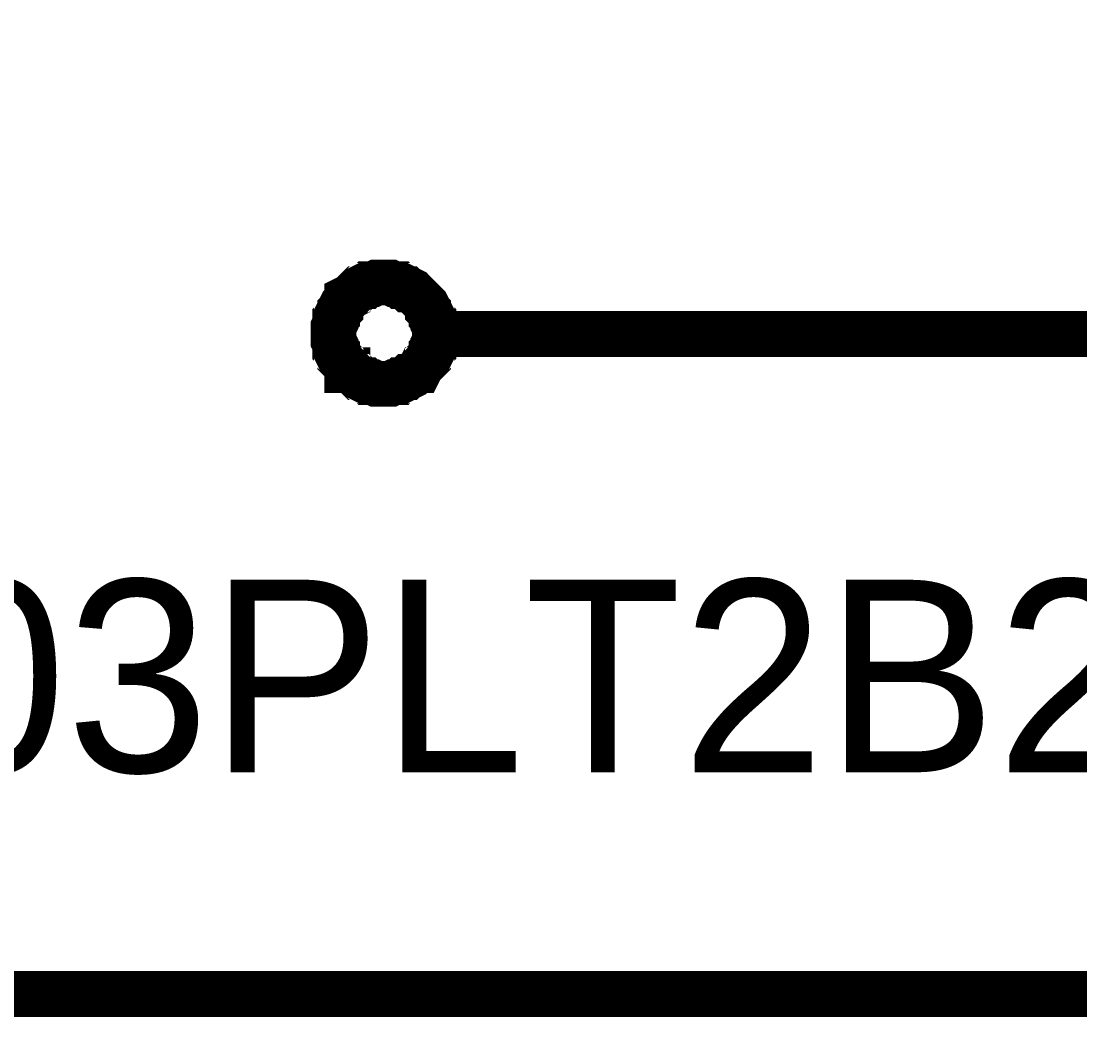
# Model space of a CAD drawing. Header units: inches. Extents: x 0 to 432, y 0 to 280.
# Drawn here: x 217.09 to 224.01, y 42.78 to 49.29 of the extents above; entities that cross this region are included whole.
import ezdxf

# ---------------------------------------------------------------- set-up
doc = ezdxf.new("R2010")
doc.units = ezdxf.units.IN
doc.layers.add('Sheet', color=255, linetype='Continuous')

msp = doc.modelspace()

# ---------------------------------------------------------------- linework, layer by layer
at = {"layer": 'Sheet'}
for points in [[(73.6625, 66.0431, 0.2997, 0.2997, 0), (177.8053, 66.0431, 0.2997, 0.2997, 0), (177.8053, 42.9319, 0.2997, 0.2997, 0), (228.602, 42.9319, 0.2997, 0.2997, 0), (228.602, 47.2442, 0.2997, 0.2997, 0), (228.602, 62.4832, 0.2997, 0.2997, 0), (224.5364, 62.4832, 0.2997, 0.2997, 0)], [(219.1345, 47.2442, 0.2997, 0.2997, 0), (219.1345, 47.2554, 0.2997, 0.2997, 0), (219.1345, 47.2779, 0.2997, 0.2997, 0), (219.1345, 47.2891, 0.2997, 0.2997, 0), (219.1457, 47.3116, 0.2997, 0.2997, 0), (219.1457, 47.3228, 0.2997, 0.2997, 0), (219.1457, 47.3453, 0.2997, 0.2997, 0), (219.1569, 47.3565, 0.2997, 0.2997, 0), (219.1569, 47.3677, 0.2997, 0.2997, 0), (219.1681, 47.3902, 0.2997, 0.2997, 0), (219.1794, 47.4014, 0.2997, 0.2997, 0), (219.1794, 47.4127, 0.2997, 0.2997, 0), (219.1906, 47.4351, 0.2997, 0.2997, 0), (219.2018, 47.4463, 0.2997, 0.2997, 0), (219.2131, 47.4576, 0.2997, 0.2997, 0), (219.2243, 47.4688, 0.2997, 0.2997, 0), (219.2243, 47.48, 0.2997, 0.2997, 0), (219.2468, 47.4913, 0.2997, 0.2997, 0), (219.258, 47.5025, 0.2997, 0.2997, 0), (219.2692, 47.5137, 0.2997, 0.2997, 0), (219.2805, 47.525, 0.2997, 0.2997, 0), (219.2917, 47.5362, 0.2997, 0.2997, 0), (219.3029, 47.5362, 0.2997, 0.2997, 0), (219.3141, 47.5474, 0.2997, 0.2997, 0), (219.3366, 47.5586, 0.2997, 0.2997, 0), (219.3478, 47.5586, 0.2997, 0.2997, 0), (219.3591, 47.5699, 0.2997, 0.2997, 0), (219.3815, 47.5699, 0.2997, 0.2997, 0), (219.3928, 47.5699, 0.2997, 0.2997, 0), (219.4152, 47.5811, 0.2997, 0.2997, 0), (219.4265, 47.5811, 0.2997, 0.2997, 0), (219.4489, 47.5811, 0.2997, 0.2997, 0), (219.4601, 47.5811, 0.2997, 0.2997, 0)], [(219.4601, 47.5811, 0.2997, 0.2997, 0), (219.4489, 47.5811, 0.2997, 0.2997, 0), (219.4265, 47.5811, 0.2997, 0.2997, 0), (219.4152, 47.5811, 0.2997, 0.2997, 0), (219.3928, 47.5699, 0.2997, 0.2997, 0), (219.3815, 47.5699, 0.2997, 0.2997, 0), (219.3591, 47.5699, 0.2997, 0.2997, 0), (219.3478, 47.5586, 0.2997, 0.2997, 0), (219.3366, 47.5586, 0.2997, 0.2997, 0), (219.3141, 47.5474, 0.2997, 0.2997, 0), (219.3029, 47.5362, 0.2997, 0.2997, 0), (219.2917, 47.5362, 0.2997, 0.2997, 0), (219.2805, 47.525, 0.2997, 0.2997, 0), (219.2692, 47.5137, 0.2997, 0.2997, 0), (219.258, 47.5025, 0.2997, 0.2997, 0), (219.2468, 47.4913, 0.2997, 0.2997, 0), (219.2243, 47.48, 0.2997, 0.2997, 0), (219.2243, 47.4688, 0.2997, 0.2997, 0), (219.2131, 47.4576, 0.2997, 0.2997, 0), (219.2018, 47.4463, 0.2997, 0.2997, 0), (219.1906, 47.4351, 0.2997, 0.2997, 0), (219.1794, 47.4127, 0.2997, 0.2997, 0), (219.1794, 47.4014, 0.2997, 0.2997, 0), (219.1681, 47.3902, 0.2997, 0.2997, 0), (219.1569, 47.3677, 0.2997, 0.2997, 0), (219.1569, 47.3565, 0.2997, 0.2997, 0), (219.1457, 47.3453, 0.2997, 0.2997, 0), (219.1457, 47.3228, 0.2997, 0.2997, 0), (219.1457, 47.3116, 0.2997, 0.2997, 0), (219.1345, 47.2891, 0.2997, 0.2997, 0), (219.1345, 47.2779, 0.2997, 0.2997, 0), (219.1345, 47.2554, 0.2997, 0.2997, 0), (219.1345, 47.2442, 0.2997, 0.2997, 0)], [(219.4601, 47.5811, 0.2997, 0.2997, 0), (219.4714, 47.5811, 0.2997, 0.2997, 0), (219.4938, 47.5811, 0.2997, 0.2997, 0), (219.5051, 47.5811, 0.2997, 0.2997, 0), (219.5275, 47.5699, 0.2997, 0.2997, 0), (219.5388, 47.5699, 0.2997, 0.2997, 0), (219.5612, 47.5699, 0.2997, 0.2997, 0), (219.5725, 47.5586, 0.2997, 0.2997, 0), (219.5837, 47.5586, 0.2997, 0.2997, 0), (219.6061, 47.5474, 0.2997, 0.2997, 0), (219.6174, 47.5362, 0.2997, 0.2997, 0), (219.6286, 47.5362, 0.2997, 0.2997, 0), (219.6511, 47.525, 0.2997, 0.2997, 0), (219.6623, 47.5137, 0.2997, 0.2997, 0), (219.6735, 47.5025, 0.2997, 0.2997, 0), (219.6848, 47.4913, 0.2997, 0.2997, 0), (219.696, 47.48, 0.2997, 0.2997, 0), (219.7072, 47.4688, 0.2997, 0.2997, 0), (219.7185, 47.4576, 0.2997, 0.2997, 0), (219.7297, 47.4463, 0.2997, 0.2997, 0), (219.7409, 47.4351, 0.2997, 0.2997, 0), (219.7521, 47.4127, 0.2997, 0.2997, 0), (219.7521, 47.4014, 0.2997, 0.2997, 0), (219.7634, 47.3902, 0.2997, 0.2997, 0), (219.7746, 47.3677, 0.2997, 0.2997, 0), (219.7746, 47.3565, 0.2997, 0.2997, 0), (219.7858, 47.3453, 0.2997, 0.2997, 0), (219.7858, 47.3228, 0.2997, 0.2997, 0), (219.7858, 47.3116, 0.2997, 0.2997, 0), (219.7971, 47.2891, 0.2997, 0.2997, 0), (219.7971, 47.2779, 0.2997, 0.2997, 0), (219.7971, 47.2554, 0.2997, 0.2997, 0), (219.7971, 47.2442, 0.2997, 0.2997, 0)], [(219.7971, 47.2442, 0.2997, 0.2997, 0), (219.7971, 47.2554, 0.2997, 0.2997, 0), (219.7971, 47.2779, 0.2997, 0.2997, 0), (219.7971, 47.2891, 0.2997, 0.2997, 0), (219.7858, 47.3116, 0.2997, 0.2997, 0), (219.7858, 47.3228, 0.2997, 0.2997, 0), (219.7858, 47.3453, 0.2997, 0.2997, 0), (219.7746, 47.3565, 0.2997, 0.2997, 0), (219.7746, 47.3677, 0.2997, 0.2997, 0), (219.7634, 47.3902, 0.2997, 0.2997, 0), (219.7521, 47.4014, 0.2997, 0.2997, 0), (219.7521, 47.4127, 0.2997, 0.2997, 0), (219.7409, 47.4351, 0.2997, 0.2997, 0), (219.7297, 47.4463, 0.2997, 0.2997, 0), (219.7185, 47.4576, 0.2997, 0.2997, 0), (219.7072, 47.4688, 0.2997, 0.2997, 0), (219.696, 47.48, 0.2997, 0.2997, 0), (219.6848, 47.4913, 0.2997, 0.2997, 0), (219.6735, 47.5025, 0.2997, 0.2997, 0), (219.6623, 47.5137, 0.2997, 0.2997, 0), (219.6511, 47.525, 0.2997, 0.2997, 0), (219.6286, 47.5362, 0.2997, 0.2997, 0), (219.6174, 47.5362, 0.2997, 0.2997, 0), (219.6061, 47.5474, 0.2997, 0.2997, 0), (219.5837, 47.5586, 0.2997, 0.2997, 0), (219.5725, 47.5586, 0.2997, 0.2997, 0), (219.5612, 47.5699, 0.2997, 0.2997, 0), (219.5388, 47.5699, 0.2997, 0.2997, 0), (219.5275, 47.5699, 0.2997, 0.2997, 0), (219.5051, 47.5811, 0.2997, 0.2997, 0), (219.4938, 47.5811, 0.2997, 0.2997, 0), (219.4714, 47.5811, 0.2997, 0.2997, 0), (219.4601, 47.5811, 0.2997, 0.2997, 0)], [(219.4601, 46.9185, 0.2997, 0.2997, 0), (219.4489, 46.9185, 0.2997, 0.2997, 0), (219.4265, 46.9185, 0.2997, 0.2997, 0), (219.4152, 46.9185, 0.2997, 0.2997, 0), (219.3928, 46.9298, 0.2997, 0.2997, 0), (219.3815, 46.9298, 0.2997, 0.2997, 0), (219.3591, 46.9298, 0.2997, 0.2997, 0), (219.3478, 46.941, 0.2997, 0.2997, 0), (219.3366, 46.941, 0.2997, 0.2997, 0), (219.3141, 46.9522, 0.2997, 0.2997, 0), (219.3029, 46.9635, 0.2997, 0.2997, 0), (219.2917, 46.9635, 0.2997, 0.2997, 0), (219.2805, 46.9747, 0.2997, 0.2997, 0), (219.2692, 46.9859, 0.2997, 0.2997, 0), (219.258, 46.9971, 0.2997, 0.2997, 0), (219.2468, 47.0084, 0.2997, 0.2997, 0), (219.2243, 47.0084, 0.2997, 0.2997, 0), (219.2243, 47.0308, 0.2997, 0.2997, 0), (219.2131, 47.0421, 0.2997, 0.2997, 0), (219.2018, 47.0533, 0.2997, 0.2997, 0), (219.1906, 47.0645, 0.2997, 0.2997, 0), (219.1794, 47.0758, 0.2997, 0.2997, 0), (219.1794, 47.087, 0.2997, 0.2997, 0), (219.1681, 47.0982, 0.2997, 0.2997, 0), (219.1569, 47.1207, 0.2997, 0.2997, 0), (219.1569, 47.1319, 0.2997, 0.2997, 0), (219.1457, 47.1431, 0.2997, 0.2997, 0), (219.1457, 47.1656, 0.2997, 0.2997, 0), (219.1457, 47.1768, 0.2997, 0.2997, 0), (219.1345, 47.1993, 0.2997, 0.2997, 0), (219.1345, 47.2105, 0.2997, 0.2997, 0), (219.1345, 47.233, 0.2997, 0.2997, 0), (219.1345, 47.2442, 0.2997, 0.2997, 0)], [(219.1345, 47.2442, 0.2997, 0.2997, 0), (219.1345, 47.2442, 0.2997, 0.2997, 0)], [(219.1345, 47.2442, 0.2997, 0.2997, 0), (219.1345, 47.233, 0.2997, 0.2997, 0), (219.1345, 47.2105, 0.2997, 0.2997, 0), (219.1345, 47.1993, 0.2997, 0.2997, 0), (219.1457, 47.1768, 0.2997, 0.2997, 0), (219.1457, 47.1656, 0.2997, 0.2997, 0), (219.1457, 47.1431, 0.2997, 0.2997, 0), (219.1569, 47.1319, 0.2997, 0.2997, 0), (219.1569, 47.1207, 0.2997, 0.2997, 0), (219.1681, 47.0982, 0.2997, 0.2997, 0), (219.1794, 47.087, 0.2997, 0.2997, 0), (219.1794, 47.0758, 0.2997, 0.2997, 0), (219.1906, 47.0645, 0.2997, 0.2997, 0), (219.2018, 47.0533, 0.2997, 0.2997, 0), (219.2131, 47.0421, 0.2997, 0.2997, 0), (219.2243, 47.0308, 0.2997, 0.2997, 0), (219.2243, 47.0084, 0.2997, 0.2997, 0), (219.2468, 47.0084, 0.2997, 0.2997, 0), (219.258, 46.9971, 0.2997, 0.2997, 0), (219.2692, 46.9859, 0.2997, 0.2997, 0), (219.2805, 46.9747, 0.2997, 0.2997, 0), (219.2917, 46.9635, 0.2997, 0.2997, 0), (219.3029, 46.9635, 0.2997, 0.2997, 0), (219.3141, 46.9522, 0.2997, 0.2997, 0), (219.3366, 46.941, 0.2997, 0.2997, 0), (219.3478, 46.941, 0.2997, 0.2997, 0), (219.3591, 46.9298, 0.2997, 0.2997, 0), (219.3815, 46.9298, 0.2997, 0.2997, 0), (219.3928, 46.9298, 0.2997, 0.2997, 0), (219.4152, 46.9185, 0.2997, 0.2997, 0), (219.4265, 46.9185, 0.2997, 0.2997, 0), (219.4489, 46.9185, 0.2997, 0.2997, 0), (219.4601, 46.9185, 0.2997, 0.2997, 0)], [(219.7971, 47.2442, 0.2997, 0.2997, 0), (219.7971, 47.233, 0.2997, 0.2997, 0), (219.7971, 47.2105, 0.2997, 0.2997, 0), (219.7971, 47.1993, 0.2997, 0.2997, 0), (219.7858, 47.1768, 0.2997, 0.2997, 0), (219.7858, 47.1656, 0.2997, 0.2997, 0), (219.7858, 47.1431, 0.2997, 0.2997, 0), (219.7746, 47.1319, 0.2997, 0.2997, 0), (219.7746, 47.1207, 0.2997, 0.2997, 0), (219.7634, 47.0982, 0.2997, 0.2997, 0), (219.7521, 47.087, 0.2997, 0.2997, 0), (219.7521, 47.0758, 0.2997, 0.2997, 0), (219.7409, 47.0645, 0.2997, 0.2997, 0), (219.7297, 47.0533, 0.2997, 0.2997, 0), (219.7185, 47.0421, 0.2997, 0.2997, 0), (219.7072, 47.0308, 0.2997, 0.2997, 0), (219.696, 47.0084, 0.2997, 0.2997, 0), (219.6848, 47.0084, 0.2997, 0.2997, 0), (219.6735, 46.9971, 0.2997, 0.2997, 0), (219.6623, 46.9859, 0.2997, 0.2997, 0), (219.6511, 46.9747, 0.2997, 0.2997, 0), (219.6286, 46.9635, 0.2997, 0.2997, 0), (219.6174, 46.9635, 0.2997, 0.2997, 0), (219.6061, 46.9522, 0.2997, 0.2997, 0), (219.5837, 46.941, 0.2997, 0.2997, 0), (219.5725, 46.941, 0.2997, 0.2997, 0), (219.5612, 46.9298, 0.2997, 0.2997, 0), (219.5388, 46.9298, 0.2997, 0.2997, 0), (219.5275, 46.9298, 0.2997, 0.2997, 0), (219.5051, 46.9185, 0.2997, 0.2997, 0), (219.4938, 46.9185, 0.2997, 0.2997, 0), (219.4714, 46.9185, 0.2997, 0.2997, 0), (219.4601, 46.9185, 0.2997, 0.2997, 0)], [(219.4601, 46.9185, 0.2997, 0.2997, 0), (219.4714, 46.9185, 0.2997, 0.2997, 0), (219.4938, 46.9185, 0.2997, 0.2997, 0), (219.5051, 46.9185, 0.2997, 0.2997, 0), (219.5275, 46.9298, 0.2997, 0.2997, 0), (219.5388, 46.9298, 0.2997, 0.2997, 0), (219.5612, 46.9298, 0.2997, 0.2997, 0), (219.5725, 46.941, 0.2997, 0.2997, 0), (219.5837, 46.941, 0.2997, 0.2997, 0), (219.6061, 46.9522, 0.2997, 0.2997, 0), (219.6174, 46.9635, 0.2997, 0.2997, 0), (219.6286, 46.9635, 0.2997, 0.2997, 0), (219.6511, 46.9747, 0.2997, 0.2997, 0), (219.6623, 46.9859, 0.2997, 0.2997, 0), (219.6735, 46.9971, 0.2997, 0.2997, 0), (219.6848, 47.0084, 0.2997, 0.2997, 0), (219.696, 47.0084, 0.2997, 0.2997, 0), (219.7072, 47.0308, 0.2997, 0.2997, 0), (219.7185, 47.0421, 0.2997, 0.2997, 0), (219.7297, 47.0533, 0.2997, 0.2997, 0), (219.7409, 47.0645, 0.2997, 0.2997, 0), (219.7521, 47.0758, 0.2997, 0.2997, 0), (219.7521, 47.087, 0.2997, 0.2997, 0), (219.7634, 47.0982, 0.2997, 0.2997, 0), (219.7746, 47.1207, 0.2997, 0.2997, 0), (219.7746, 47.1319, 0.2997, 0.2997, 0), (219.7858, 47.1431, 0.2997, 0.2997, 0), (219.7858, 47.1656, 0.2997, 0.2997, 0), (219.7858, 47.1768, 0.2997, 0.2997, 0), (219.7971, 47.1993, 0.2997, 0.2997, 0), (219.7971, 47.2105, 0.2997, 0.2997, 0), (219.7971, 47.233, 0.2997, 0.2997, 0), (219.7971, 47.2442, 0.2997, 0.2997, 0)], [(219.7971, 47.2442, 0.2997, 0.2997, 0), (219.7971, 47.2442, 0.2997, 0.2997, 0), (219.7971, 47.2442, 0.2997, 0.2997, 0), (219.7971, 47.2442, 0.2997, 0.2997, 0), (219.7971, 47.2442, 0.2997, 0.2997, 0), (219.7971, 47.2442, 0.2997, 0.2997, 0), (219.7971, 47.2442, 0.2997, 0.2997, 0), (219.7971, 47.2442, 0.2997, 0.2997, 0), (219.7971, 47.2442, 0.2997, 0.2997, 0), (219.7971, 47.2442, 0.2997, 0.2997, 0), (219.7971, 47.2442, 0.2997, 0.2997, 0), (219.7971, 47.2442, 0.2997, 0.2997, 0), (219.7971, 47.2442, 0.2997, 0.2997, 0), (219.7971, 47.2442, 0.2997, 0.2997, 0), (219.7971, 47.2442, 0.2997, 0.2997, 0), (219.7971, 47.2442, 0.2997, 0.2997, 0), (219.7971, 47.2442, 0.2997, 0.2997, 0), (219.7971, 47.2442, 0.2997, 0.2997, 0), (219.7971, 47.2442, 0.2997, 0.2997, 0), (219.7971, 47.2442, 0.2997, 0.2997, 0), (219.7971, 47.2442, 0.2997, 0.2997, 0), (219.7971, 47.2442, 0.2997, 0.2997, 0), (219.7971, 47.2442, 0.2997, 0.2997, 0), (219.7971, 47.2442, 0.2997, 0.2997, 0), (219.7971, 47.2442, 0.2997, 0.2997, 0), (219.7971, 47.2442, 0.2997, 0.2997, 0), (219.7971, 47.2442, 0.2997, 0.2997, 0), (219.7971, 47.2442, 0.2997, 0.2997, 0), (219.7971, 47.2442, 0.2997, 0.2997, 0), (219.7971, 47.2442, 0.2997, 0.2997, 0), (219.7971, 47.2442, 0.2997, 0.2997, 0), (219.7971, 47.2442, 0.2997, 0.2997, 0), (219.7971, 47.2442, 0.2997, 0.2997, 0)], [(219.7971, 47.2442, 0.2997, 0.2997, 0), (219.7971, 47.2442, 0.2997, 0.2997, 0)], [(221.9983, 47.2442, 0.2997, 0.2997, 0), (219.842, 47.2442, 0.2997, 0.2997, 0)], [(221.9983, 47.2442, 0.2997, 0.2997, 0), (224.5364, 47.2442, 0.2997, 0.2997, 0)]]:
    msp.add_lwpolyline(points, format="xyseb", dxfattribs=at)

# ---------------------------------------------------------------- texts
msp.add_text('FS57003PLT2B2M2QE', height=1.257749, dxfattribs=at).set_placement((211.4975, 44.3806))

doc.saveas('drawing.dxf')
